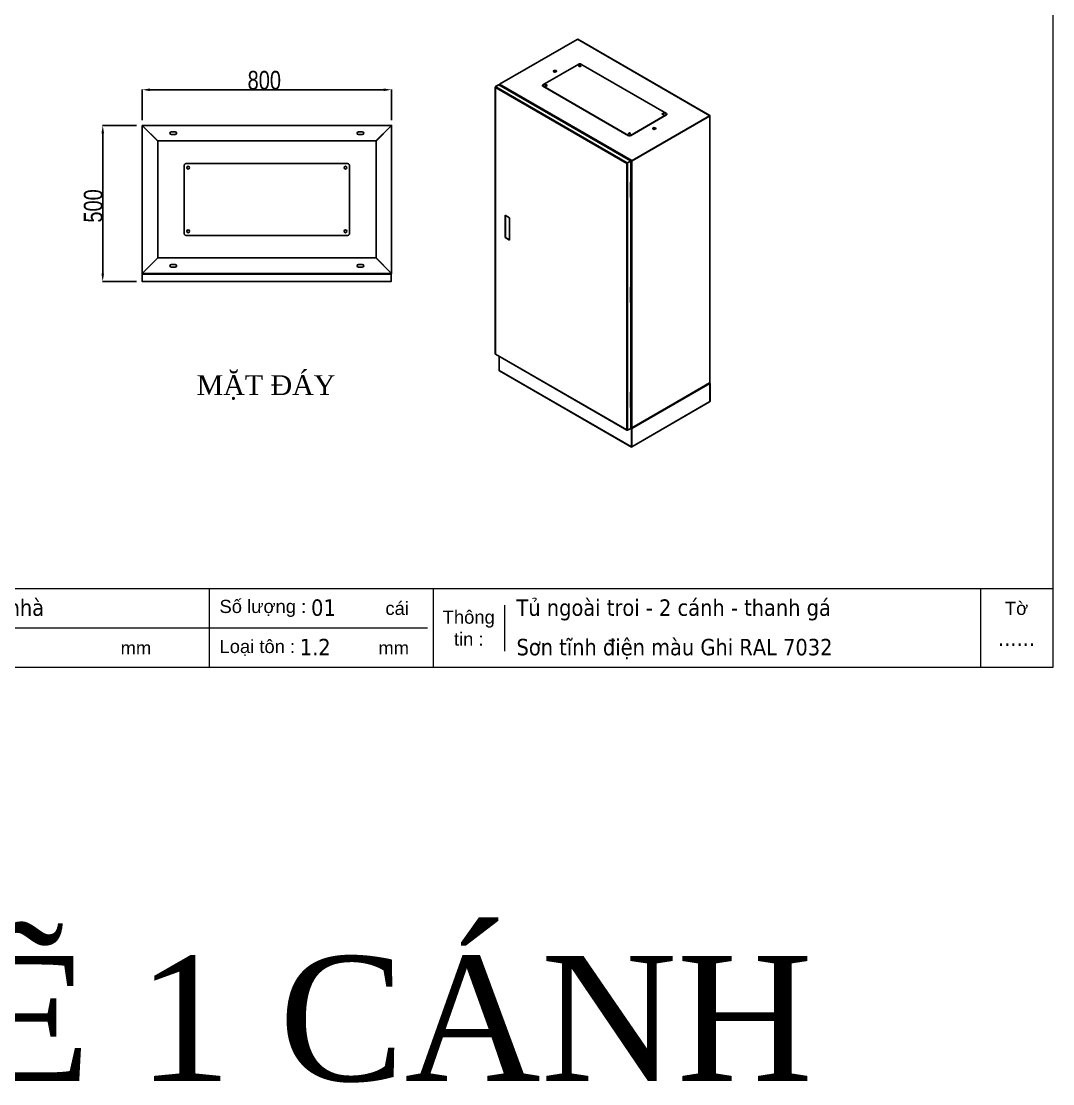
# Model space of a CAD drawing. Header units: inches. Extents: x 21 to 136330, y 8 to 58290.
# Drawn here: x 95343 to 98649, y 13860 to 17266 of the extents above; entities that cross this region are included whole.
import ezdxf
from ezdxf.enums import TextEntityAlignment as Align

# ---------------------------------------------------------------- set-up
doc = ezdxf.new("R2010")
doc.units = ezdxf.units.IN
doc.header["$MEASUREMENT"] = 0
doc.layers.add('0 TĂNG CỨNG', color=7, linetype='Continuous', lineweight=15)
for name, color, linetype in [('1-EMC-ACESS', 4, 'Continuous'), ('@.0.DM. NÉT CHÍNH', 7, 'Continuous'), ('@.0.DM. NÉT CHÍNH @ 1', 7, 'Continuous')]:
    doc.layers.add(name, color=color, linetype=linetype)
doc.layers.add('@.DM. KÍCH THƯỚC', color=8, linetype='Continuous', transparency=0.2)
doc.layers.add('@.DM. KÍCH THƯỚC @ 1', color=8, linetype='Continuous', transparency=0.2)
doc.styles.add('ARIAL', font='arial.ttf')
doc.styles.add('roman', font='roman.shx', dxfattribs={"width": 0.8})
doc.styles.add('Tahoma (Input Text)', font='tahoma.ttf')
doc.dimstyles.new('Kích thước Duy Mạnh', dxfattribs={"dimtxt": 30, "dimasz": 25, "dimexe": 1.25, "dimexo": 20, "dimtad": 1, "dimdec": 1, "dimtxsty": 'roman', "dimcen": 2.5, "dimclrd": 8, "dimclre": 8, "dimclrt": 2, "dimadec": 0, "dimazin": 0, "dimtfac": 1, "dimtdec": 1, "dimtix": 1, "dimtmove": 0, "dimatfit": 3, "dimfxl": 1, "dimtfillclr": 1, "dimarcsym": 0})

# ---------------------------------------------------------------- blocks, each defined once
blk = doc.blocks.new('KHUNG KT1')
at = {"color": 7}
for p, q in [((7128, -4752), (0, -4752)), ((4052.8, -4752), (4052.8, -5040)), ((4868.8, -4752), (4868.8, -5040)), ((6864, -4752), (6864, -5040)), ((5128.7, -4812), (5128.7, -4980)), ((4848, -4896), (0, -4896))]:
    blk.add_line(p, q, dxfattribs=at)
blk.add_lwpolyline([(0, 0), (7128, 0), (7128, -5040), (0, -5040)], close=True, dxfattribs=at)
at = {"color": 2, "char_height": 48, "style": 'ARIAL'}
for s, insert, width, attachment_point in [('  Số lượng :', (4052.8, -4824), 2202.321, 4), ('cái', (4695, -4824), 2202.321, 4), ('Tờ', (6996, -4824), 264, 5), ('Thông\\Ptin :', (4998.8, -4896), 259.945, 5), ('mm', (3729.5, -4968), 2202.321, 4), ('  Loại tôn :', (4052.8, -4968), 2202.321, 4), ('mm', (4669.3, -4968), 2202.321, 4)]:
    blk.add_mtext(s, dxfattribs=dict(at, insert=insert, width=width, attachment_point=attachment_point))
at = {"color": 1, "style": 'Tahoma (Input Text)', "flags": 8}
for tag, p in [('#01', (328.9, -4851.1)), ('#03', (1514.7, -4846.3)), ('#05', (2819, -4851.1)), ('#07', (4424, -4851.1)), ('#09', (5172.9, -4851.1)), ('#02', (189.8, -4995.1)), ('#04', (1755.3, -4995.1)), ('#06', (2727.8, -4995.1)), ('#08', (4382.7, -4995.1)), ('#10', (5172.9, -4995.1))]:
    blk.add_attdef(tag, p, '', height=60, dxfattribs=at)
blk.add_attdef('#11', text='', height=60, dxfattribs=at).set_placement((6996, -4961.6), align=Align.CENTER)
at = {"layer": '0 TĂNG CỨNG', "color": 1, "style": 'ARIAL'}
blk.add_attdef('#12', (852.8, -4987.6), '', height=60, dxfattribs=at)
blk = doc.blocks.new('*D1648')
at = {"layer": '@.DM. KÍCH THƯỚC', "color": 8, "lineweight": -2, "transparency": 16777216}
for p, q in [((95729.8, 16949.1), (95729.8, 17047.6)), ((96529.8, 16949.1), (96529.8, 17047.6))]:
    blk.add_line(p, q, dxfattribs=at)
at = {"layer": '@.DM. KÍCH THƯỚC', "lineweight": -2, "transparency": 16777216}
blk.add_line((95754.8, 17046.4), (96504.8, 17046.4), dxfattribs=at)
at = {"layer": '@.DM. KÍCH THƯỚC', "transparency": 16777216}
for points in [[(95754.8, 17050.6), (95754.8, 17042.2), (95729.8, 17046.4)], [(96504.8, 17050.6), (96504.8, 17042.2), (96529.8, 17046.4)]]:
    blk.add_solid(points, dxfattribs=at)
at = {"layer": 'Defpoints', "color": 0, "transparency": 16777216}
for p in [(96529.8, 17046.4), (95729.8, 16929.1), (96529.8, 16929.1)]:
    blk.add_point(p, dxfattribs=at)
at = {"layer": '@.DM. KÍCH THƯỚC', "color": 2, "transparency": 16777216, "insert": (96068.1, 17107), "char_height": 60, "attachment_point": 1, "style": 'roman'}
blk.add_mtext('800', dxfattribs=at)
blk = doc.blocks.new('*D1649')
at = {"layer": '@.0.DM. NÉT CHÍNH', "color": 8, "lineweight": -2, "transparency": 16777216}
for p, q in [((95712.2, 16932.1), (95602.5, 16932.1)), ((95712.2, 16432.1), (95602.5, 16432.1))]:
    blk.add_line(p, q, dxfattribs=at)
at = {"layer": '@.0.DM. NÉT CHÍNH', "lineweight": -2, "transparency": 16777216}
blk.add_line((95603.8, 16907.1), (95603.8, 16457.1), dxfattribs=at)
at = {"layer": '@.0.DM. NÉT CHÍNH', "transparency": 16777216}
for points in [[(95599.6, 16907.1), (95607.9, 16907.1), (95603.8, 16932.1)], [(95599.6, 16457.1), (95607.9, 16457.1), (95603.8, 16432.1)]]:
    blk.add_solid(points, dxfattribs=at)
at = {"layer": 'Defpoints', "color": 0, "transparency": 16777216}
for p in [(95732.2, 16932.1), (95603.8, 16432.1), (95732.2, 16432.1)]:
    blk.add_point(p, dxfattribs=at)
at = {"layer": '@.0.DM. NÉT CHÍNH', "color": 2, "transparency": 16777216, "insert": (95543.1, 16620.4), "char_height": 60, "attachment_point": 1, "rotation": 90, "style": 'roman'}
blk.add_mtext('500', dxfattribs=at)
blk = doc.blocks.new('asdffjh')
at = {"layer": '@.0.DM. NÉT CHÍNH'}
for p, q in [((213.7, 573.8), (-35.1, 430.2)), ((214, 574), (213.7, 573.8)), ((638.2, 329.1), (214, 574)), ((638.8, 329.4), (215.2, 573.9)), ((103.1, 428.1), (218.7, 494.8)), ((225.1, 494.8), (499.8, 336.2)), ((-49.2, 420.2), (-49.2, -434.2)), ((-49.1, 420.5), (-48.5, 420.1)), ((-48.6, 422.4), (-38.7, 428.1)), ((-48.6, 420.9), (-48.6, 422.4)), ((-48, 422), (-48.6, 422.4)), ((-48.6, 420.9), (-48.3, 420.7)), ((-48.6, 419.5), (-48.6, -434.9)), ((372.5, 176.3), (-48.6, 419.5)), ((-38.1, 427.8), (-48, 422)), ((-48, 422), (-48, 421.1)), ((-47.9, 422), (-38, 427.7)), ((-47.9, 422), (-47.4, 421.7)), ((-47.9, 421.2), (-47.9, 422)), ((-47.9, 421.2), (-47.9, 421.2)), ((-47.4, 421.7), (373.8, 178.5)), ((-38.7, 428.1), (-38.1, 427.8)), ((-38.1, 427.8), (-38.1, 427.6)), ((384.3, 183.9), (-38, 427.7)), ((384.9, 184.2), (-36.8, 427.6)), ((-35.9, 427.1), (-35.9, 428.6)), ((-35.1, 430.2), (-35.4, 430)), ((-35.4, 430), (388.9, 185.1)), ((-35.1, 426.6), (-35.4, 427.1)), ((-35.4, 427.1), (-35.4, 426.8)), ((-35.4, 427.1), (-35.1, 426.6)), ((386.3, 183.6), (-35.4, 427.1)), ((101.8, 425.5), (101.8, 426.2)), ((103.1, 423.6), (103.1, 424.4)), ((377.8, 265.8), (103.1, 424.4)), ((377.8, 265), (103.1, 423.6)), ((499.8, 332.5), (384.2, 265.8)), ((499.8, 331.8), (384.2, 265)), ((638.2, 328.3), (388.9, 184.4)), ((389.2, 185.3), (637.9, 328.9)), ((389.2, 184.5), (637.9, 328.1)), ((499.8, 332.5), (499.8, 331.8)), ((501.1, 333.6), (501.1, 334.4)), ((637.9, 328.9), (638.2, 329.1)), ((637.9, 328.1), (637.9, 328.9)), ((638.8, 329.4), (638.2, 329.1)), ((638.2, -527.5), (638.2, 328.3)), ((638.8, -526.8), (638.8, 329.1)), ((377.8, 265.8), (377.8, 265)), ((384.2, 265), (384.2, 265.8)), ((373.2, 176.6), (372.5, 176.3)), ((372.5, -678.1), (372.5, 176.3)), ((373.2, 177.9), (373.2, 176.6)), ((373.2, 176.6), (374.3, 176)), ((373.8, 178.5), (373.8, 177.7)), ((373.8, 178.5), (374.3, 178.2)), ((374.3, 177.4), (373.8, 177.7)), ((374.5, 176.8), (374, 176.5)), ((374, 176.5), (374.5, 176.8)), ((384.3, 183.9), (374.3, 178.2)), ((374.3, 177.4), (374.3, 178.2)), ((374.3, 177.4), (374.5, 177.5)), ((384.4, 183.8), (374.5, 178.1)), ((374.5, 176.6), (374.5, 178.1)), ((374.5, 178.1), (375.1, 177.7)), ((375.1, 176.3), (374.5, 176.6)), ((375.1, 177.7), (385, 183.5)), ((375.1, 177.7), (375.1, 176.3)), ((375.1, 176.3), (375.1, -678.1)), ((384.3, 183.9), (384.3, 183.8)), ((385, 183.5), (384.4, 183.8)), ((385, 116.1), (385, 183.5)), ((386.3, 183.6), (385.5, 183.2)), ((385.5, 183.2), (386.3, 183.6)), ((385.5, 116.8), (385.5, 183.6)), ((388.9, 185.1), (386.3, 183.6)), ((386.3, 183.6), (387.1, 184.1)), ((386.3, -670.8), (386.3, 183.6)), ((389.2, 184.5), (388.6, 184.9)), ((388.9, 185.1), (389.2, 185.3)), ((388.9, 184.4), (388.9, -671.5)), ((389.2, 185.3), (389.2, 184.5)), ((384.7, 115.9), (385, 116.1)), ((384.7, 66.9), (384.7, 115.9)), ((384.7, 68.8), (385, 68.6)), ((385, 67.1), (384.7, 66.9)), ((385, -220.7), (385, 67.1)), ((385.5, -220), (385.5, 67.9)), ((-17.3, 10), (-3, 1.7)), ((-17.3, -61.7), (-17.3, 10)), ((-16.7, 9.6), (-16.7, -61.3)), ((-3.4, -51.6), (-3.4, 2)), ((-3, 1.7), (-3, -69.9)), ((-17.3, -61.7), (-16.7, -61.3)), ((-3, -69.9), (-17.3, -61.7)), ((-16.7, -61.3), (-3, -69.2)), ((-3.4, -50.9), (-3, -50.6)), ((-3, -51.4), (-3.4, -51.6)), ((384.7, -220.9), (385, -220.7)), ((384.7, -269.9), (384.7, -220.9)), ((384.7, -268), (385, -268.2)), ((385, -269.7), (384.7, -269.9)), ((385, -557.5), (385, -269.7)), ((385.5, -556.8), (385.5, -268.9)), ((-48.6, -434.9), (372.5, -678.1)), ((-48.3, -435.8), (372.9, -678.9)), ((-36.7, -442.5), (-36.7, -487.8)), ((-36.7, -487.8), (387.6, -732.7)), ((-35.8, -488.9), (387.5, -733.2)), ((388.9, -671.5), (638.2, -527.5)), ((638.2, -529.7), (388.9, -673.7)), ((637.9, -527.7), (389.2, -671.3)), ((637.9, -528.4), (389.2, -672)), ((637.9, -528.4), (637.9, -527.7)), ((638.2, -528.3), (637.9, -528.4)), ((638.1, -528.9), (638.9, -529.4)), ((638.1, -529.1), (638.1, -529.1)), ((638.1, -529.1), (638.8, -529.4)), ((638.2, -528.3), (639.5, -529)), ((638.2, -529.7), (638.8, -529.4)), ((638.8, -529.4), (638.8, -587.7)), ((638.9, -529.4), (639.5, -529)), ((638.9, -587.7), (638.9, -529.4)), ((639.5, -529), (639.5, -587.3)), ((384.7, -557.7), (385, -557.5)), ((384.7, -606.7), (384.7, -557.7)), ((384.7, -604.8), (385, -605)), ((385, -606.5), (384.7, -606.7)), ((385, -673.8), (385, -606.5)), ((385.5, -672.5), (385.5, -605.8)), ((388.3, -732.3), (638.8, -587.7)), ((388.3, -733), (638.1, -588.7)), ((638.9, -587.7), (638.8, -587.6)), ((639.5, -587.3), (638.9, -587.7)), ((373.2, -678.3), (373.2, -679)), ((373.8, -678.8), (373.8, -678.4)), ((374.3, -679.1), (373.8, -678.8)), ((374.5, -678.3), (374.3, -678.4)), ((374.3, -678.4), (374.3, -678.4)), ((374.3, -678.4), (374.3, -679.1)), ((374.3, -679.1), (374.5, -679.1)), ((374.5, -679.2), (374.5, -678.3)), ((374.5, -679.2), (375.1, -679.6)), ((375.1, -679.6), (385, -673.8)), ((375.1, -678.1), (375.1, -679.6)), ((386.3, -673.7), (385.4, -673.2)), ((385.5, -669.4), (386.3, -670.8)), ((386.3, -670.8), (385.5, -669.4)), ((385.5, -670.3), (386.3, -670.8)), ((387.6, -672.1), (385.5, -670.9)), ((387, -673.3), (386.3, -673.7)), ((386.3, -673.7), (387.6, -674.4)), ((387.6, -672.2), (386.5, -672.9)), ((387, -673.3), (388.2, -674.1)), ((387.6, -672.2), (387.6, -672.1)), ((388.7, -672.9), (387.6, -672.2)), ((388.2, -674.1), (387.6, -674.4)), ((387.6, -674.4), (387.6, -732.7)), ((388.2, -673.3), (387.7, -673.6)), ((388.3, -674), (387.7, -673.6)), ((387.7, -673.6), (387.7, -673.8)), ((388.2, -673.3), (388.9, -673.7)), ((388.2, -732.4), (388.2, -674.1)), ((388.3, -674), (388.9, -673.7)), ((388.3, -732.3), (388.3, -674)), ((389.2, -672), (388.9, -671.5)), ((389.2, -672), (388.9, -672.2)), ((389.2, -671.3), (389.2, -672)), ((387.6, -732.7), (388.2, -732.4)), ((388.3, -732.3), (388.2, -732.2))]:
    blk.add_line(p, q, dxfattribs=at)
for centre, major_axis, start_param, end_param in [((215.2, 571.8), (-1.27, 2.2), 5.497787, 6.283185), ((221.9, 487.9), (3.37, 0), 0.189697, 2.951895), ((221.9, 493), (4.5, 0), 0.785398, 2.356194), ((142.3, 470.7), (5.25, 0), 0.121517, 3.020076), ((-47.4, 420.2), (-1.8, 0), 6.021386, 7.068583), ((-47.4, 420.2), (-1.8, 0), 5.497787, 6.021386), ((-47.4, 420.2), (0.9, 1.56), 1.308997, 2.356194), ((-47.4, 420.2), (0.9, 1.56), 0.785398, 1.308997), ((-34.1, 427.8), (-1.27, 2.2), 0, 1.570796), ((-34.1, 428.6), (-1.8, 0), 6.186948, 6.544985), ((-34.1, 427.8), (-1.27, 2.2), 1.047198, 1.570796), ((106.3, 426.2), (-4.5, 0), 5.497787, 7.068583), ((106.3, 425.5), (-4.5, 0), 0, 0.785398), ((113.7, 425.5), (3.38, 0), 0.189697, 2.951895), ((489.2, 333.6), (3.37, 0), 0.189697, 2.951895), ((496.6, 334.4), (4.5, 0), 5.497787, 7.068583), ((496.6, 333.6), (4.5, 0), 5.497787, 6.283185), ((637, 329.1), (1.8, 0), 5.497787, 6.544985), ((381, 271.2), (3.38, 0), 0.189697, 2.951895), ((460.5, 287), (5.25, 0), 0.121517, 3.020076), ((381, 267.6), (-4.5, 0), 0.785398, 2.356194), ((381, 266.9), (4.5, 0), 3.926991, 5.497787), ((373.8, 177), (-0.9, -1.56), 4.45059, 5.497787), ((373.8, 177), (1.8, 0), 3.926991, 4.974188), ((373.8, 177), (-0.9, -1.56), 3.926991, 4.45059), ((373.8, 177), (0.45, 0.779), 0.785398, 2.356194), ((373.8, 177), (-0.9, 0), 0.785398, 2.356194), ((373.8, 177), (1.8, 0), 4.974188, 5.497787), ((387.6, 185.1), (-1.8, 0), 1.308997, 2.356194), ((383.7, 116.8), (1.8, 0), 5.497787, 6.283185), ((383.7, 67.9), (1.8, 0), 5.497787, 7.068583), ((383.7, -220), (1.8, 0), 5.497787, 6.283185), ((383.7, -268.9), (1.8, 0), 5.497787, 7.068583), ((-47.4, -434.2), (-1.8, 0), 0, 0.785398), ((-47.4, -434.2), (-0.9, -1.56), 5.497787, 6.283185), ((637, -529), (0.9, -1.56), 1.308997, 1.570796), ((637, -529), (0.9, -1.56), 0.785398, 1.308997), ((637, -526.8), (1.8, 0), 5.497787, 6.283185), ((637, -526), (1.27, -2.2), 0, 0.881635), ((383.7, -556.8), (1.8, 0), 5.497787, 6.283185), ((383.7, -605.8), (1.8, 0), 5.497787, 7.068583), ((373.8, -677.4), (-0.9, -1.56), 5.497787, 6.544985), ((373.8, -677.4), (-1.8, 0), 0.785398, 1.832596), ((373.8, -677.4), (-0.9, -1.56), 0.261799, 0.785398), ((373.8, -677.4), (-1.8, 0), 1.832596, 2.356194), ((387.6, -670), (1.27, -2.2), 4.712389, 5.235988), ((387.6, -670), (1.27, -2.2), 4.712389, 6.283185), ((387.6, -673), (-0.9, -1.56), 4.974188, 5.497787), ((387.6, -673), (-0.9, -1.56), 4.28531, 4.974188), ((387.6, -673), (-0.45, -0.779), 3.926991, 5.497787), ((387.6, -670.8), (1.8, 0), 4.45059, 5.497787), ((387.6, -673), (0.45, -0.779), 0.785398, 2.356194), ((387.6, -673), (-0.9, 1.56), 4.45059, 4.775053), ((387.6, -673), (-0.9, 1.56), 3.926991, 4.45059)]:
    blk.add_ellipse(centre, major_axis=major_axis, ratio=0.57735, start_param=start_param, end_param=end_param, dxfattribs=at)
for centre, major_axis in [((221.9, 488.7), (3.37, 0)), ((142.3, 471.4), (-5.25, 0)), ((113.7, 426.2), (3.38, 0)), ((489.2, 334.4), (3.37, 0)), ((381, 271.9), (3.38, 0)), ((460.5, 287.7), (-5.25, 0))]:
    blk.add_ellipse(centre, major_axis=major_axis, ratio=0.57735, dxfattribs=at)
for points in [[(-38.7, 428.1), (-38.5, 428.2), (-38.2, 428.1), (-37.9, 428)], [(-37.9, 427.7), (-38, 427.7), (-38, 427.7), (-38.1, 427.8)], [(-38, 427.7), (-37.8, 427.8), (-37.5, 427.8), (-37.3, 427.8)], [(-37.9, 428), (-37.7, 428), (-37.6, 427.9), (-37.4, 427.8)], [(-37.7, 427.8), (-37.7, 427.9), (-37.8, 427.9), (-37.9, 428)], [(-37.3, 427.8), (-37.3, 427.8), (-37.2, 427.8), (-37.2, 427.8)], [(-37.2, 427.8), (-37, 427.7), (-36.9, 427.7), (-36.8, 427.6)], [(384.6, 184.2), (384.5, 184.1), (384.4, 184), (384.3, 183.9)], [(384.4, 183.8), (384.4, 183.8), (384.4, 183.8), (384.5, 183.8)], [(384.7, 184.2), (384.7, 184.2), (384.7, 184.2), (384.6, 184.2)], [(385, 183.7), (385.1, 184), (384.9, 184.2), (384.7, 184.2)], [(385.5, 183.6), (385.4, 183.6), (385.3, 183.6), (385.3, 183.6)], [(385.5, 183.6), (385.5, 183.6), (385.5, 183.6), (385.5, 183.6)], [(-36.7, -487.8), (-36.6, -488.1), (-36.4, -488.4), (-36.2, -488.6)], [(-36.2, -488.6), (-36.1, -488.7), (-35.9, -488.8), (-35.8, -488.9)], [(638.4, -588.5), (638.3, -588.6), (638.2, -588.6), (638.1, -588.7)], [(638.5, -588.3), (638.5, -588.4), (638.4, -588.4), (638.4, -588.5)], [(638.8, -587.7), (638.7, -587.9), (638.6, -588.2), (638.5, -588.3)], [(639, -587.9), (638.9, -588.1), (638.7, -588.2), (638.5, -588.3)], [(638.7, -588), (638.8, -588), (638.9, -588), (639, -587.9)], [(638.8, -587.8), (638.8, -587.7), (638.8, -587.7), (638.9, -587.7)], [(639.5, -587.3), (639.4, -587.5), (639.3, -587.7), (639, -587.9)], [(385, -673.8), (385.4, -673.5), (385.5, -673), (385.5, -672.5)], [(387.8, -732.8), (388.1, -733.1), (388.3, -733), (388.4, -732.7)], [(388.2, -732.4), (388.2, -732.4), (388.2, -732.4), (388.2, -732.4)], [(388.4, -732.7), (388.4, -732.6), (388.4, -732.5), (388.3, -732.3)]]:
    blk.add_open_spline(points, degree=3, dxfattribs=at)
for points, knots in [([(384.5, 183.8), (384.6, 183.8), (384.7, 183.7), (385, 183.7), (385.1, 183.6), (385.2, 183.6), (385.2, 183.6), (385.3, 183.6)], [0, 0, 0, 0, 0.055732, 0.055732, 0.1112989, 0.1112989, 0.1262512, 0.1262512, 0.1262512, 0.1262512]), ([(384.6, 183.8), (384.6, 183.8), (384.6, 183.8), (384.7, 183.9), (384.7, 184.1), (384.7, 184.2)], [-0.07804415, -0.07804415, -0.07804415, -0.07804415, -0.06740671, -0.06740671, 0, 0, 0, 0]), ([(384.6, 183.8), (384.6, 183.8), (384.6, 183.8), (384.6, 183.9), (384.6, 184), (384.6, 184.2)], [-0.07899022, -0.07899022, -0.07899022, -0.07899022, -0.07183062, -0.07183062, 0, 0, 0, 0]), ([(385.5, 183.6), (385.5, 183.6), (385.5, 183.6), (385.5, 183.6), (385.4, 183.6), (385.2, 183.5), (385, 183.5)], [-0.3123403, -0.3123403, -0.3123403, -0.3123403, -0.2993322, -0.2993322, -0.2993322, 0, 0, 0, 0]), ([(385.3, 183.6), (385.4, 183.6), (385.4, 183.6), (385.5, 183.6), (385.5, 183.6), (385.5, 183.6)], [0, 0, 0, 0, 0.0529329, 0.0529329, 0.06924807, 0.06924807, 0.06924807, 0.06924807]), ([(387.5, -733.2), (387.4, -733.3), (387.5, -733.2), (387.5, -733.2), (387.5, -733.1), (387.5, -733), (387.6, -732.7)], [-0.5014773, -0.5014773, -0.5014773, -0.5014773, -0.3123465, -0.3123465, -0.3123465, 0, 0, 0, 0]), ([(388.2, -732.4), (388.1, -732.5), (388, -732.6), (387.8, -732.8), (387.7, -732.9), (387.6, -733), (387.5, -733.1), (387.5, -733.2), (387.5, -733.2), (387.5, -733.2)], [0, 0, 0, 0, 0.0557379, 0.0557379, 0.1113046, 0.1113046, 0.1658454, 0.1658454, 0.195452, 0.195452, 0.195452, 0.195452]), ([(388.1, -732.5), (388.1, -732.5), (388.1, -732.5), (388.2, -732.6), (388.3, -732.7), (388.4, -732.7)], [-0.07899022, -0.07899022, -0.07899022, -0.07899022, -0.07183062, -0.07183062, 0, 0, 0, 0])]:
    blk.add_open_spline(points, degree=3, knots=knots, dxfattribs=at)

msp = doc.modelspace()

# ---------------------------------------------------------------- linework, layer by layer
at = {"layer": '@.0.DM. NÉT CHÍNH'}
for p, q in [((95732.232, 16929.6561), (95779.832, 16882.0561)), ((95779.9027, 16882.1268), (95732.3027, 16929.7268)), ((96527.3613, 16929.7268), (96479.7613, 16882.1268)), ((96479.832, 16882.0561), (96527.432, 16929.6561)), ((95779.832, 16507.1975), (95732.232, 16459.5975)), ((95732.3027, 16459.5268), (95779.9027, 16507.1268)), ((96479.7613, 16507.1268), (96527.3613, 16459.5268)), ((96527.432, 16459.5975), (96479.832, 16507.1975)), ((96528.832, 16432.1268), (95729.832, 16432.1268))]:
    msp.add_line(p, q, dxfattribs=at)
for points in [[(95729.832, 16932.1268), (96529.832, 16932.1268), (96529.832, 16457.1268), (95729.832, 16457.1268)], [(96479.832, 16882.1268), (95779.832, 16882.1268), (95779.832, 16507.1268), (96479.832, 16507.1268)], [(96528.832, 16455.6268), (95729.832, 16455.6268), (95729.832, 16432.1268), (96528.832, 16432.1268)]]:
    msp.add_lwpolyline(points, close=True, dxfattribs=at)
for points in [[(95823.832, 16911.6268), (95829.832, 16911.6268), (95835.832, 16911.6268, -1), (95835.832, 16902.6268), (95829.832, 16902.6268), (95823.832, 16902.6268, -1)], [(96423.832, 16911.6268), (96429.832, 16911.6268), (96435.832, 16911.6268, -1), (96435.832, 16902.6268), (96429.832, 16902.6268), (96423.832, 16902.6268, -1)], [(96388.832, 16809.6268, -0.414213562), (96394.832, 16803.6268), (96394.832, 16585.6268, -0.414213562), (96388.832, 16579.6268), (95870.832, 16579.6268, -0.414213562), (95864.832, 16585.6268), (95864.832, 16803.6268, -0.414213562), (95870.832, 16809.6268)], [(95829.832, 16477.6268), (95823.832, 16477.6268, -1), (95823.832, 16486.6268), (95829.832, 16486.6268), (95835.832, 16486.6268, -1), (95835.832, 16477.6268)], [(96429.832, 16477.6268), (96423.832, 16477.6268, -1), (96423.832, 16486.6268), (96429.832, 16486.6268), (96435.832, 16486.6268, -1), (96435.832, 16477.6268)]]:
    msp.add_lwpolyline(points, format="xyb", close=True, dxfattribs=at)
for centre in [(95877.832, 16796.6268), (96381.832, 16796.6268), (95877.832, 16592.6268), (96381.832, 16592.6268)]:
    msp.add_circle(centre, 4.5, dxfattribs=at)

# ---------------------------------------------------------------- block references
at = {"layer": '0 TĂNG CỨNG', "color": 1}
ref = msp.add_blockref('KHUNG KT1', (92381.6544, 19625.3763), dxfattribs=dict(at, xscale=0.8792977987369557, yscale=0.8792977987369557, zscale=0.8792977987369557))
ref.add_attrib('#05', 'Tủ điện trong nhà', (94860.4029, 15359.8495), dxfattribs={"layer": '0', "color": 1, "height": 52.757868, "style": 'Tahoma (Input Text)'})
ref.add_attrib('#07', '01', (96271.6809, 15359.8495), dxfattribs={"layer": '0', "color": 1, "height": 52.75787, "style": 'Tahoma (Input Text)'})
ref.add_attrib('#08', '1.2', (96235.3123, 15233.2306), dxfattribs={"layer": '0', "color": 1, "height": 52.75787, "style": 'Tahoma (Input Text)'})
ref.add_attrib('#10', 'Sơn tĩnh điện màu Ghi RAL 7032', (96930.174, 15233.2306), dxfattribs={"layer": '0', "color": 1, "height": 52.757868, "style": 'Tahoma (Input Text)'})
ref.add_attrib('#09', 'Tủ ngoài troi - 2 cánh - thanh gá', (96930.174, 15359.8495), dxfattribs={"layer": '0', "color": 1, "height": 52.757868, "style": 'Tahoma (Input Text)'})
ref.add_attrib('#11', '......', dxfattribs={"layer": '0', "color": 1, "height": 52.75787, "style": 'Tahoma (Input Text)'}).set_placement((98533.2075, 15262.6218), align=Align.CENTER)
at = {"layer": '@.0.DM. NÉT CHÍNH'}
msp.add_blockref('asdffjh', (96911.2699, 16634.1554), dxfattribs=at)

# ---------------------------------------------------------------- texts
at = {"layer": '1-EMC-ACESS', "color": 1, "linetype": 'ByBlock', "lineweight": -2, "attachment_point": 2, "style": 'ARIAL'}
for s, insert, char_height, width in [('{\\fTimes New Roman|b0|i0|c0|p18;\\C7;MẶT ĐÁY}', (96127.2007, 16131.3499), 63.504, 972.626469), ('{\\fTimes New Roman|b0|i0|c0|p18;\\C2;BẢN VẼ 1 CÁNH}', (95606.2138, 14269.1004), 400.0752, 10036.044194)]:
    msp.add_mtext(s, dxfattribs=dict(at, insert=insert, char_height=char_height, width=width))

# ---------------------------------------------------------------- dimensions: what is measured, and where the dimension line sits
at = {"layer": '@.0.DM. NÉT CHÍNH @ 1'}
dim = msp.add_linear_dim(base=(95603.7549, 16432.1268), p1=(95732.232, 16932.1268), p2=(95732.232, 16432.1268), angle=270, dimstyle='Kích thước Duy Mạnh', override={"dimscale": 1, "dimtxt": 60, "dimdec": 0, "dimclrd": 256, "dimtdec": 0, "dimtix": 1, "dimtofl": 0, "dimtmove": 0, "dimatfit": 1}, dxfattribs=at)
dim.commit()
dim.dimension.update_dxf_attribs({"geometry": '*D1649', "text_midpoint": (95603.7549, 16682.1268), "dimtype": 128})
at = {"layer": '@.DM. KÍCH THƯỚC @ 1'}
dim = msp.add_linear_dim(base=(96529.832, 17046.3919), p1=(95729.832, 16929.1268), p2=(96529.832, 16929.1268), angle=180, dimstyle='Kích thước Duy Mạnh', override={"dimscale": 1, "dimtxt": 60, "dimclrd": 256, "dimtix": 1, "dimtofl": 0, "dimtmove": 0, "dimatfit": 1}, dxfattribs=at)
dim.commit()
dim.dimension.update_dxf_attribs({"geometry": '*D1648', "text_midpoint": (96129.832, 17046.3919), "dimtype": 128})

doc.saveas('drawing.dxf')
